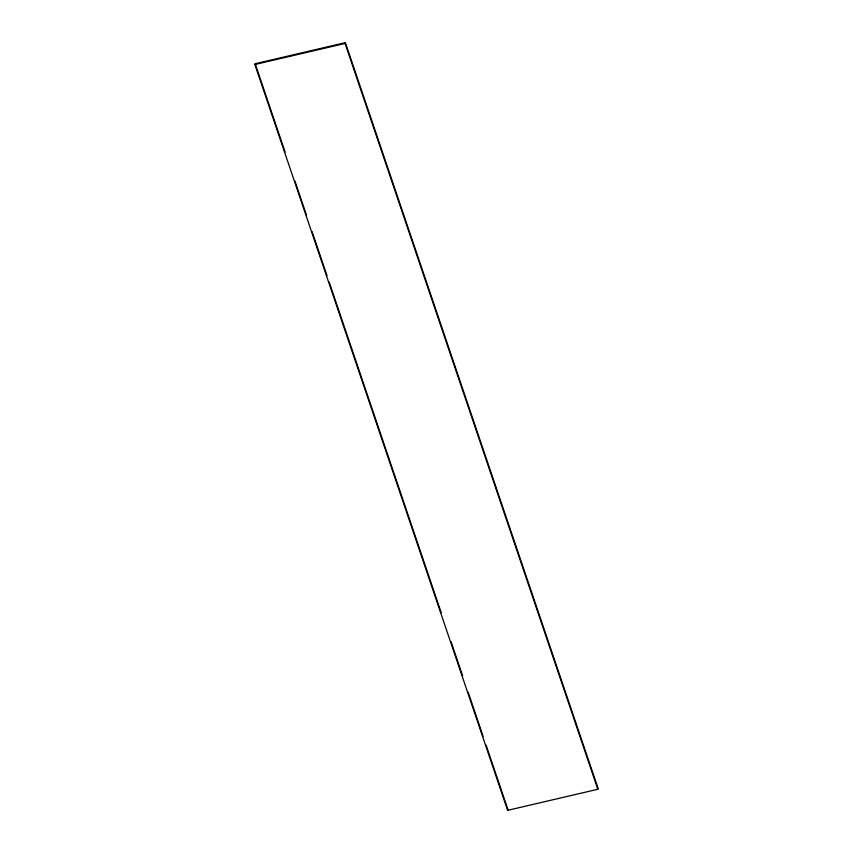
<?xml version="1.0" encoding="UTF-8"?>
<svg xmlns="http://www.w3.org/2000/svg" width="853" height="853" viewBox="0 0 853 853"><rect width="100%" height="100%" fill="white"/><g stroke="black" fill="none" stroke-linecap="round" stroke-linejoin="round"><path stroke-width="1.28" d="M254.876 64.519L255.186 63.73L345.38 42.65L598.124 788.481L597.814 789.27L507.62 810.35L254.876 64.519L345.07 43.45L345.38 42.65M507.62 810.35L507.93 809.55L486.125 745.191M345.07 43.45L597.814 789.27M255.186 63.73L285.126 152.069M294.957 181.092L306.504 215.169M312.07 231.568L327.03 275.743M329.173 282.044L441.214 612.689M451.056 641.712L462.603 675.789M468.158 692.188L483.129 736.363"/></g></svg>
